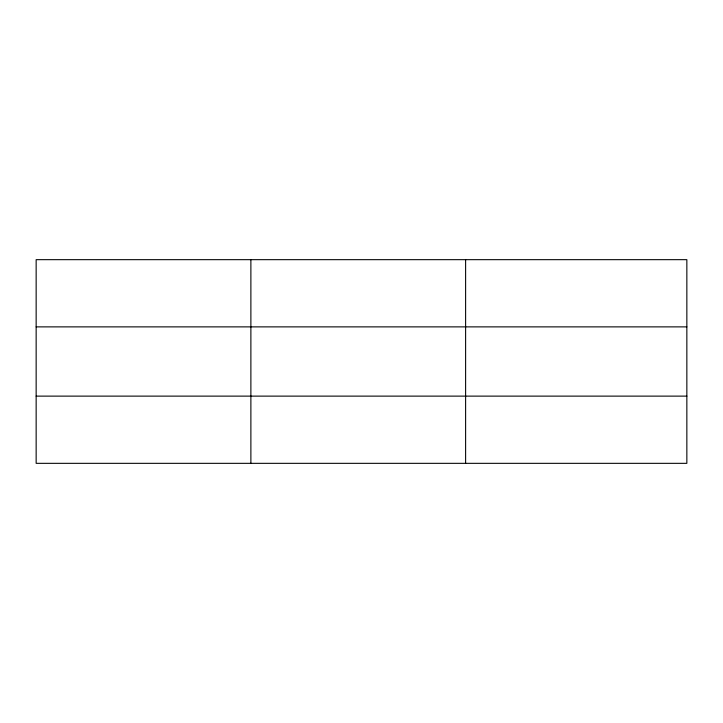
<?xml version="1.0" encoding="UTF-8"?>
<svg xmlns="http://www.w3.org/2000/svg" width="723" height="723" viewBox="0 0 723 723"><rect width="100%" height="100%" fill="white"/><g stroke="black" fill="none" stroke-linecap="round" stroke-linejoin="round"><path stroke-width="1.08" d="M250.881 463.335L250.881 259.665M465.612 463.335L465.612 259.665M686.85 396.123L686.85 463.335L36.15 463.335L36.15 259.665L686.85 259.665L686.85 396.123L36.15 396.123M36.15 326.877L686.85 326.877"/></g></svg>
